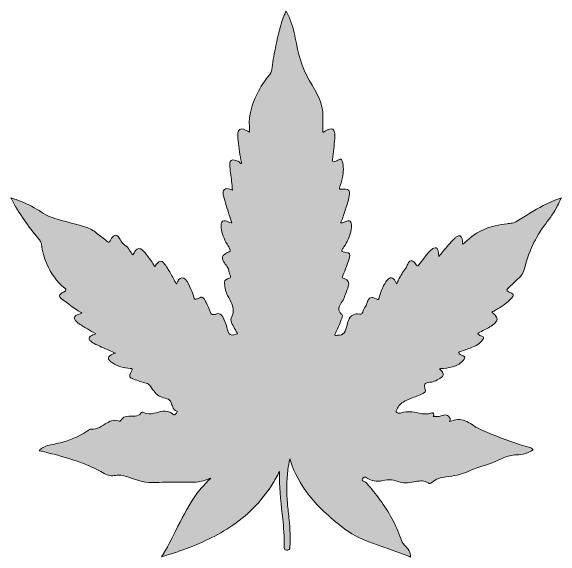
# Model space of a CAD drawing. Extents: x 464 to 1536, y -1291 to -709.
# Drawn here: x 640.7 to 767.8, y -1290.7 to -1164.4 of the extents above; entities that cross this region are included whole.
import ezdxf

# ---------------------------------------------------------------- set-up
doc = ezdxf.new("R2010")
doc.units = 0
doc.header["$MEASUREMENT"] = 0
doc.layers.add('katman 1', color=7, linetype='Continuous')

# ---------------------------------------------------------------- blocks, each defined once
blk = doc.blocks.new('block 10')
at = {"layer": 'katman 1', "true_color": 0x5c0081}
h = blk.add_hatch(color=206, dxfattribs=at)
h.dxf.hatch_style = 2
edge = h.paths.add_edge_path()
edge.add_spline(control_points=[(702.77, -1270.94), (702.22, -1271.96), (701.67, -1272.96), (701.07, -1273.93), (698.55, -1277.96), (695.25, -1281.22), (691.28, -1283.82), (687.69, -1286.17), (683.79, -1287.88), (679.75, -1289.3), (678.43, -1289.76), (677.09, -1290.19), (675.75, -1290.6), (675.7, -1290.61), (675.65, -1290.62), (675.54, -1290.64), (675.64, -1290.47), (675.73, -1290.34), (675.81, -1290.2), (677.29, -1287.76), (678.5, -1285.18), (679.78, -1282.64), (681.11, -1280.02), (682.52, -1277.45), (684.37, -1275.16), (685.13, -1274.22), (685.97, -1273.34), (686.93, -1272.45), (686.49, -1272.61), (686.15, -1272.75), (685.8, -1272.87), (684.28, -1273.38), (682.7, -1273.47), (681.12, -1273.41), (679.06, -1273.33), (677.01, -1273.34), (674.95, -1273.46), (672.81, -1273.59), (670.73, -1273.35), (668.73, -1272.52), (667.89, -1272.17), (667.02, -1271.9), (666.11, -1271.8), (665.72, -1271.76), (665.33, -1271.72), (664.95, -1271.81), (664, -1272.02), (663.11, -1271.84), (662.29, -1271.36), (658.13, -1268.97), (653.56, -1267.67), (648.95, -1266.5), (648.39, -1266.36), (647.84, -1266.25), (647.25, -1266.11), (647.89, -1265.4), (648.65, -1265.01), (649.53, -1264.82), (650.66, -1264.57), (651.8, -1264.41), (652.91, -1264.07), (655.04, -1263.42), (657.01, -1262.45), (658.86, -1261.24), (658.99, -1261.15), (659.11, -1261.08), (659.28, -1261.11), (659.97, -1261.24), (660.61, -1261.04), (661.21, -1260.71), (661.79, -1260.38), (662.35, -1260.01), (662.92, -1259.67), (663.85, -1259.11), (664.81, -1258.86), (665.85, -1259.31), (665.97, -1259.36), (666.01, -1259.32), (666.05, -1259.23), (666.4, -1258.39), (667.11, -1258.16), (667.94, -1258.15), (668.43, -1258.14), (668.92, -1258.18), (669.4, -1258.13), (669.96, -1258.08), (670.42, -1257.88), (670.76, -1257.41), (670.91, -1257.2), (671.12, -1257.12), (671.35, -1257.25), (672.15, -1257.71), (672.99, -1257.65), (673.84, -1257.44), (674.49, -1257.28), (675.13, -1257.08), (675.8, -1256.98), (676.64, -1256.87), (677.41, -1257.03), (678.07, -1257.6), (678.23, -1257.74), (678.42, -1257.89), (678.65, -1257.76), (678.92, -1257.6), (679.03, -1257.32), (679.13, -1257.05), (679.17, -1256.95), (679.07, -1256.96), (679.01, -1256.94), (678.51, -1256.79), (678.25, -1256.4), (678.09, -1255.93), (677.98, -1255.62), (677.88, -1255.32), (677.76, -1255.01), (677.58, -1254.54), (677.24, -1254.23), (676.75, -1254.09), (676.23, -1253.95), (675.71, -1253.78), (675.22, -1253.56), (674.74, -1253.36), (674.33, -1253.07), (674.01, -1252.66), (673.64, -1252.18), (673.27, -1251.69), (672.93, -1251.19), (672.69, -1250.84), (672.39, -1250.6), (671.99, -1250.5), (671, -1250.27), (670.06, -1249.87), (669.09, -1249.6), (668.13, -1249.33), (667.94, -1248.86), (668.44, -1247.99), (668.49, -1247.89), (668.55, -1247.8), (668.6, -1247.71), (668.87, -1247.27), (668.77, -1247.06), (668.25, -1247.06), (666.75, -1247.06), (665.41, -1246.57), (664.16, -1245.78), (663.92, -1245.62), (663.68, -1245.44), (663.48, -1245.23), (663.13, -1244.83), (663.16, -1244.47), (663.58, -1244.14), (663.94, -1243.85), (664.4, -1243.71), (664.88, -1243.52), (664.38, -1243.31), (663.92, -1243.11), (663.46, -1242.91), (662.26, -1242.4), (661.07, -1241.9), (659.93, -1241.28), (659.57, -1241.09), (659.23, -1240.89), (658.97, -1240.58), (658.65, -1240.21), (658.7, -1239.87), (659.1, -1239.59), (659.45, -1239.35), (659.85, -1239.25), (660.3, -1239.1), (659.63, -1238.7), (659, -1238.33), (658.37, -1237.95), (657.63, -1237.51), (656.89, -1237.06), (656.2, -1236.53), (655.95, -1236.34), (655.71, -1236.14), (655.53, -1235.88), (655.25, -1235.48), (655.31, -1235.15), (655.7, -1234.87), (656.11, -1234.58), (656.61, -1234.47), (657.09, -1234.33), (657.03, -1234.19), (656.9, -1234.14), (656.8, -1234.08), (655.27, -1233.14), (653.88, -1232.02), (652.43, -1230.99), (652.32, -1230.91), (652.21, -1230.81), (652.12, -1230.7), (651.88, -1230.42), (651.9, -1230.14), (652.17, -1229.87), (652.41, -1229.63), (652.71, -1229.47), (653.02, -1229.33), (653.52, -1229.1), (653.56, -1228.89), (653.14, -1228.54), (651.3, -1227), (649.96, -1225.1), (649.01, -1222.92), (648.37, -1221.48), (647.97, -1219.96), (647.76, -1218.4), (647.69, -1217.87), (647.43, -1217.46), (647.1, -1217.07), (644.73, -1214.24), (642.57, -1211.27), (640.88, -1207.99), (640.83, -1207.89), (640.79, -1207.79), (640.72, -1207.65), (641.54, -1207.86), (642.3, -1208.14), (643.05, -1208.44), (644.7, -1209.12), (646.27, -1209.97), (647.77, -1210.94), (649.06, -1211.77), (650.44, -1212.32), (651.92, -1212.71), (653.94, -1213.24), (655.96, -1213.82), (657.98, -1214.38), (658.93, -1214.65), (659.74, -1215.19), (660.51, -1215.8), (661.31, -1216.44), (662.19, -1216.97), (662.94, -1217.69), (663.25, -1217.99), (663.38, -1217.94), (663.61, -1217.55), (663.83, -1217.16), (664.06, -1216.76), (664.42, -1216.47), (664.8, -1216.15), (665.13, -1216.18), (665.47, -1216.54), (665.75, -1216.83), (665.93, -1217.19), (666.13, -1217.54), (666.36, -1217.95), (666.63, -1218.31), (667.06, -1218.55), (667.51, -1218.8), (667.78, -1219.25), (668.07, -1219.67), (668.33, -1220.05), (668.59, -1220.43), (668.87, -1220.84), (669.09, -1220.47), (669.27, -1220.12), (669.51, -1219.82), (669.98, -1219.26), (670.46, -1219.2), (671.03, -1219.66), (671.49, -1220.03), (671.87, -1220.5), (672.23, -1220.98), (672.83, -1221.78), (673.39, -1222.62), (673.97, -1223.49), (674.15, -1223.25), (674.31, -1223.01), (674.49, -1222.79), (675.07, -1222.08), (675.46, -1222.06), (676.07, -1222.75), (676.68, -1223.44), (677.12, -1224.26), (677.57, -1225.05), (678.04, -1225.88), (678.49, -1226.72), (678.96, -1227.57), (679.13, -1227.24), (679.26, -1226.91), (679.47, -1226.62), (679.95, -1225.96), (680.51, -1225.93), (681.06, -1226.53), (681.6, -1227.13), (681.91, -1227.88), (682.24, -1228.61), (682.52, -1229.25), (682.82, -1229.88), (682.94, -1230.58), (683.03, -1231.04), (683.26, -1231.16), (683.7, -1231.01), (683.92, -1230.94), (684.13, -1230.82), (684.34, -1230.72), (684.7, -1230.54), (684.95, -1230.58), (685.22, -1230.87), (685.49, -1231.15), (685.66, -1231.49), (685.8, -1231.84), (686.11, -1232.61), (686.61, -1233.29), (686.79, -1234.12), (686.86, -1234.45), (687.13, -1234.6), (687.47, -1234.6), (687.75, -1234.61), (688.01, -1234.55), (688.27, -1234.46), (688.66, -1234.32), (688.99, -1234.42), (689.27, -1234.71), (689.85, -1235.29), (690.13, -1236.03), (690.37, -1236.78), (690.54, -1237.3), (690.66, -1237.84), (690.82, -1238.37), (691.18, -1239.55), (691.93, -1239.52), (692.96, -1239.1), (693.11, -1239.04), (693.03, -1238.95), (692.98, -1238.87), (692.73, -1238.4), (692.48, -1237.94), (692.22, -1237.47), (691.98, -1237.03), (691.72, -1236.59), (691.59, -1236.09), (691.51, -1235.81), (691.52, -1235.55), (691.66, -1235.28), (692.21, -1234.26), (692.21, -1233.21), (691.77, -1232.15), (691.49, -1231.48), (691.13, -1230.85), (690.79, -1230.22), (690.33, -1229.36), (690.23, -1228.41), (690.05, -1227.48), (689.95, -1226.91), (690.18, -1226.59), (690.72, -1226.36), (690.86, -1226.3), (691.02, -1226.26), (691.18, -1226.2), (691.46, -1226.1), (691.55, -1225.93), (691.42, -1225.65), (691.23, -1225.24), (691.1, -1224.84), (691.05, -1224.39), (691, -1223.95), (690.68, -1223.59), (690.43, -1223.22), (690.17, -1222.84), (689.88, -1222.48), (689.7, -1222.04), (689.47, -1221.44), (689.59, -1221.01), (690.11, -1220.63), (690.43, -1220.39), (690.79, -1220.23), (691.16, -1220.13), (691.46, -1220.05), (691.45, -1219.94), (691.37, -1219.69), (691.2, -1219.19), (690.92, -1218.75), (690.66, -1218.31), (689.96, -1217.14), (689.47, -1215.89), (689.3, -1214.52), (689.25, -1214.19), (689.23, -1213.86), (689.32, -1213.52), (689.44, -1213.04), (689.74, -1212.85), (690.23, -1212.92), (690.72, -1212.99), (691.12, -1213.31), (691.61, -1213.38), (691.65, -1213.39), (691.69, -1213.4), (691.77, -1213.42), (691.57, -1212.79), (691.37, -1212.2), (691.18, -1211.6), (690.71, -1210.12), (690.18, -1208.65), (689.82, -1207.14), (689.75, -1206.83), (689.73, -1206.52), (689.78, -1206.2), (689.84, -1205.72), (690.12, -1205.48), (690.61, -1205.48), (690.84, -1205.48), (691.06, -1205.53), (691.28, -1205.6), (691.48, -1205.67), (691.68, -1205.74), (691.93, -1205.82), (691.85, -1205.13), (691.77, -1204.46), (691.71, -1203.79), (691.59, -1202.5), (691.34, -1201.22), (691.28, -1199.92), (691.28, -1199.82), (691.28, -1199.72), (691.29, -1199.63), (691.39, -1198.99), (691.73, -1198.75), (692.37, -1198.88), (692.75, -1198.96), (693.1, -1199.13), (693.46, -1199.29), (693.6, -1199.35), (693.61, -1199.48), (693.67, -1199.59), (693.73, -1199.69), (693.8, -1199.73), (693.91, -1199.69), (694.01, -1199.65), (694.02, -1199.57), (694, -1199.47), (693.64, -1197.79), (693.41, -1196.09), (693.2, -1194.38), (693.12, -1193.78), (693.06, -1193.18), (693.16, -1192.57), (693.28, -1191.82), (693.72, -1191.52), (694.45, -1191.73), (694.93, -1191.87), (695.35, -1192.13), (695.83, -1192.39), (695.83, -1191.95), (695.85, -1191.55), (695.83, -1191.16), (695.63, -1188.44), (696.43, -1185.96), (697.6, -1183.58), (698.4, -1181.96), (699.35, -1180.44), (700.53, -1179.07), (700.92, -1178.62), (701.01, -1178.06), (701.06, -1177.5), (701.24, -1175.77), (701.61, -1174.07), (701.94, -1172.36), (702.4, -1169.98), (703.01, -1167.64), (703.88, -1165.38), (704, -1165.07), (704.13, -1164.76), (704.28, -1164.4), (704.77, -1165.24), (705.13, -1166.08), (705.43, -1166.93), (706.01, -1168.56), (706.35, -1170.25), (706.68, -1171.93), (707.35, -1175.34), (708.43, -1178.59), (710.29, -1181.55), (711.16, -1182.95), (711.95, -1184.39), (712.42, -1185.98), (712.66, -1186.78), (712.81, -1187.6), (712.8, -1188.44), (712.79, -1189.77), (712.8, -1191.1), (712.8, -1192.44), (712.95, -1192.46), (713.04, -1192.34), (713.14, -1192.27), (713.52, -1192.04), (713.9, -1191.82), (714.34, -1191.7), (714.99, -1191.54), (715.38, -1191.79), (715.52, -1192.44), (715.62, -1192.92), (715.61, -1193.39), (715.57, -1193.87), (715.4, -1195.49), (715.21, -1197.11), (715.02, -1198.74), (714.96, -1199.25), (715.1, -1199.38), (715.6, -1199.23), (715.91, -1199.14), (716.16, -1198.95), (716.44, -1198.8), (716.89, -1198.56), (717.07, -1198.63), (717.24, -1199.12), (717.67, -1200.38), (717.58, -1201.65), (717.3, -1202.92), (717.13, -1203.75), (716.88, -1204.56), (716.65, -1205.37), (716.59, -1205.57), (716.63, -1205.63), (716.85, -1205.62), (717.24, -1205.6), (717.63, -1205.59), (718.01, -1205.62), (718.72, -1205.67), (719.01, -1206.04), (718.93, -1206.75), (718.81, -1207.86), (718.48, -1208.92), (718.14, -1209.98), (717.84, -1210.93), (717.52, -1211.87), (717.19, -1212.81), (717.12, -1213.02), (717, -1213.21), (716.9, -1213.43), (717.2, -1213.43), (717.47, -1213.39), (717.72, -1213.25), (717.99, -1213.1), (718.27, -1212.98), (718.57, -1212.94), (719.01, -1212.89), (719.26, -1213.05), (719.35, -1213.48), (719.5, -1214.15), (719.39, -1214.82), (719.25, -1215.47), (718.98, -1216.75), (718.38, -1217.88), (717.65, -1218.96), (717.52, -1219.15), (717.38, -1219.35), (717.27, -1219.56), (717.12, -1219.84), (717.2, -1220), (717.5, -1220.11), (717.71, -1220.19), (717.94, -1220.21), (718.17, -1220.23), (718.92, -1220.29), (719.18, -1220.65), (718.95, -1221.39), (718.52, -1222.82), (718.02, -1224.22), (717.43, -1225.59), (717.21, -1226.11), (717.22, -1226.11), (717.74, -1226.29), (718.67, -1226.61), (718.97, -1227.2), (718.65, -1228.14), (718.34, -1229.07), (718, -1229.99), (717.65, -1230.91), (717.46, -1231.4), (717.11, -1231.79), (716.84, -1232.23), (716.48, -1232.81), (716.29, -1233.41), (716.69, -1234.06), (716.81, -1234.25), (716.96, -1234.43), (717.13, -1234.57), (717.35, -1234.74), (717.37, -1234.93), (717.29, -1235.17), (716.97, -1236.1), (716.57, -1237), (716.18, -1237.9), (715.99, -1238.35), (715.79, -1238.79), (715.59, -1239.23), (715.52, -1239.37), (715.51, -1239.45), (715.71, -1239.44), (716.05, -1239.42), (716.38, -1239.43), (716.71, -1239.39), (717.28, -1239.32), (717.68, -1239), (717.93, -1238.48), (718.22, -1237.87), (718.31, -1237.2), (718.51, -1236.56), (718.57, -1236.37), (718.63, -1236.17), (718.7, -1235.98), (719.17, -1234.8), (720.03, -1234.31), (721.29, -1234.49), (721.78, -1234.56), (721.88, -1234.52), (722.02, -1234.04), (722.16, -1233.59), (722.32, -1233.15), (722.64, -1232.78), (722.88, -1232.51), (722.94, -1232.13), (723.05, -1231.8), (723.46, -1230.61), (723.99, -1230.39), (725.12, -1230.97), (725.6, -1231.22), (725.64, -1231.17), (725.8, -1230.63), (726.15, -1229.38), (726.61, -1228.17), (727.34, -1227.08), (727.54, -1226.77), (727.77, -1226.48), (728.08, -1226.28), (728.46, -1226.03), (728.82, -1226.07), (729.14, -1226.38), (729.45, -1226.67), (729.61, -1227.07), (729.83, -1227.49), (730, -1227.18), (730.15, -1226.9), (730.29, -1226.62), (730.76, -1225.69), (731.21, -1224.76), (731.91, -1223.97), (732.11, -1223.74), (732.19, -1223.43), (732.31, -1223.16), (732.43, -1222.89), (732.54, -1222.62), (732.73, -1222.4), (732.98, -1222.11), (733.28, -1222.07), (733.6, -1222.28), (733.92, -1222.49), (734.15, -1222.8), (734.37, -1223.1), (734.62, -1223.44), (734.75, -1223.46), (735.01, -1223.12), (735.39, -1222.64), (735.74, -1222.13), (736.11, -1221.63), (736.61, -1220.97), (737.13, -1220.32), (737.74, -1219.75), (737.95, -1219.56), (738.17, -1219.38), (738.43, -1219.26), (738.87, -1219.05), (739.18, -1219.17), (739.36, -1219.62), (739.53, -1220.05), (739.55, -1220.51), (739.56, -1220.97), (739.56, -1221.02), (739.56, -1221.06), (739.56, -1221.2), (739.95, -1220.75), (740.28, -1220.36), (740.61, -1219.97), (741.44, -1219), (742.23, -1218), (743.14, -1217.09), (743.31, -1216.92), (743.5, -1216.75), (743.71, -1216.62), (744.35, -1216.2), (744.76, -1216.36), (744.96, -1217.09), (745.08, -1217.5), (745.08, -1217.92), (745.1, -1218.37), (745.33, -1218.26), (745.48, -1218.09), (745.63, -1217.94), (748.32, -1215.25), (751.64, -1213.99), (755.35, -1213.6), (755.73, -1213.56), (756.12, -1213.52), (756.51, -1213.48), (756.94, -1213.44), (757.3, -1213.21), (757.66, -1212.99), (759.64, -1211.73), (761.64, -1210.5), (763.72, -1209.42), (765.03, -1208.73), (766.38, -1208.14), (767.83, -1207.64), (767.6, -1208.33), (767.3, -1208.94), (766.98, -1209.55), (766.23, -1210.99), (765.28, -1212.31), (764.3, -1213.6), (761.87, -1216.78), (760.27, -1220.34), (759.33, -1224.21), (759.14, -1224.99), (758.71, -1225.62), (758.13, -1226.13), (757.27, -1226.9), (756.5, -1227.78), (755.59, -1228.49), (755.18, -1228.8), (755.23, -1229.08), (755.67, -1229.34), (755.9, -1229.48), (756.16, -1229.56), (756.41, -1229.66), (756.81, -1229.82), (756.9, -1230.05), (756.68, -1230.42), (756.4, -1230.87), (756, -1231.21), (755.62, -1231.56), (754.62, -1232.48), (753.47, -1233.19), (752.27, -1233.81), (752.12, -1233.89), (751.99, -1233.96), (751.83, -1234.04), (752.09, -1234.29), (752.35, -1234.5), (752.58, -1234.74), (753.21, -1235.39), (753.2, -1235.98), (752.55, -1236.6), (751.84, -1237.28), (750.96, -1237.71), (750.1, -1238.17), (749.66, -1238.4), (749.22, -1238.62), (748.76, -1238.82), (748.5, -1238.94), (748.56, -1239.04), (748.71, -1239.19), (748.94, -1239.4), (749.24, -1239.49), (749.51, -1239.6), (750.03, -1239.82), (750.07, -1239.96), (749.75, -1240.41), (749.08, -1241.32), (748.16, -1241.86), (747.13, -1242.26), (746.28, -1242.59), (745.41, -1242.88), (744.55, -1243.2), (744.43, -1243.24), (744.25, -1243.24), (744.24, -1243.43), (744.22, -1243.64), (744.34, -1243.77), (744.5, -1243.85), (744.73, -1243.96), (744.98, -1244.05), (745.21, -1244.15), (745.64, -1244.36), (745.7, -1244.58), (745.42, -1244.97), (744.92, -1245.68), (744.24, -1246.17), (743.44, -1246.49), (742.56, -1246.85), (741.63, -1246.98), (740.69, -1247.07), (740.39, -1247.1), (740.1, -1247.12), (739.76, -1247.15), (740, -1247.43), (740.25, -1247.65), (740.42, -1247.94), (740.72, -1248.48), (740.67, -1248.88), (740.16, -1249.2), (739.34, -1249.72), (738.53, -1250.22), (737.49, -1250.28), (736.35, -1250.33), (736.03, -1250.9), (736.46, -1251.96), (736.59, -1252.29), (736.5, -1252.44), (736.26, -1252.63), (735.41, -1253.25), (734.43, -1253.55), (733.46, -1253.89), (732.72, -1254.15), (731.98, -1254.42), (731.32, -1254.87), (730.58, -1255.37), (730.08, -1256.06), (729.75, -1256.88), (729.66, -1257.1), (729.73, -1257.2), (729.91, -1257.29), (730.25, -1257.45), (730.63, -1257.51), (730.95, -1257.38), (732.29, -1256.86), (733.62, -1257.12), (734.94, -1257.41), (735.97, -1257.63), (736.99, -1257.76), (738, -1257.33), (738.09, -1257.3), (738.13, -1257.31), (738.2, -1257.38), (738.51, -1257.69), (738.54, -1257.89), (738.29, -1258.17), (738.93, -1258.22), (739.56, -1258.27), (740.17, -1258.04), (740.36, -1257.97), (740.56, -1257.91), (740.76, -1257.88), (741.15, -1257.81), (741.52, -1257.83), (741.83, -1258.12), (742.25, -1258.52), (742.32, -1258.82), (742.07, -1259.34), (742.29, -1259.32), (742.51, -1259.31), (742.7, -1259.23), (743.86, -1258.71), (744.98, -1258.85), (746.08, -1259.39), (746.63, -1259.65), (747.14, -1259.97), (747.64, -1260.31), (748.97, -1261.21), (750.48, -1261.73), (751.94, -1262.34), (754.8, -1263.52), (757.71, -1264.55), (760.68, -1265.4), (760.96, -1265.48), (761.03, -1265.54), (761.43, -1265.89), (760.87, -1266.29), (760.25, -1266.56), (759.6, -1266.74), (758.92, -1266.94), (758.23, -1267.06), (757.52, -1267.08), (756.5, -1267.12), (755.5, -1267.33), (754.57, -1267.76), (752.73, -1268.62), (750.87, -1269.41), (748.89, -1269.93), (747.96, -1270.17), (747.09, -1270.61), (746.21, -1270.98), (744.64, -1271.65), (743, -1271.98), (741.31, -1272.16), (740.08, -1272.28), (738.92, -1272.63), (737.97, -1273.49), (737.71, -1273.73), (737.45, -1273.78), (737.1, -1273.55), (736.26, -1272.98), (735.3, -1273.05), (734.34, -1273.22), (733.68, -1273.33), (733.03, -1273.49), (732.36, -1273.55), (731.77, -1273.6), (731.2, -1273.53), (730.64, -1273.35), (729.32, -1272.92), (727.97, -1272.63), (726.62, -1273.01), (725.23, -1273.41), (724.05, -1273.11), (722.9, -1272.37), (722.65, -1272.21), (722.4, -1272.11), (722.14, -1272.37), (721.75, -1272.78), (721.8, -1273.06), (722.33, -1273.26), (722.53, -1273.33), (722.73, -1273.4), (722.88, -1273.58), (725.09, -1276.12), (727.12, -1278.8), (728.73, -1281.77), (729.55, -1283.28), (730.25, -1284.83), (730.79, -1286.45), (730.98, -1287.02), (731.27, -1287.51), (731.66, -1287.95), (732.03, -1288.38), (732.42, -1288.78), (732.71, -1289.27), (732.96, -1289.7), (733.09, -1290.16), (733.06, -1290.7), (732.49, -1290.47), (731.94, -1290.24), (731.38, -1290.03), (729.11, -1289.16), (726.79, -1288.46), (724.51, -1287.61), (722.2, -1286.76), (719.95, -1285.78), (717.97, -1284.3), (714.89, -1282), (712.01, -1279.48), (709.62, -1276.45), (707.68, -1273.98), (706.17, -1271.27), (705.24, -1268.26), (705.22, -1268.19), (705.19, -1268.12), (705.14, -1268), (704.95, -1268.88), (704.83, -1269.72), (704.73, -1270.56), (704.43, -1273.15), (704.39, -1275.74), (704.61, -1278.33), (704.72, -1279.58), (704.89, -1280.83), (705.02, -1282.07), (705.23, -1284.18), (705.26, -1286.29), (705.18, -1288.4), (705.17, -1288.94), (704.91, -1289.16), (704.4, -1289.11), (704.09, -1289.08), (703.9, -1288.92), (703.87, -1288.6), (703.86, -1288.43), (703.85, -1288.26), (703.86, -1288.09), (703.89, -1286.02), (703.74, -1283.96), (703.53, -1281.9), (703.19, -1278.69), (702.74, -1275.5), (702.77, -1272.26), (702.77, -1271.82), (702.77, -1271.38), (702.77, -1270.94)], knot_values=[0, 0, 0, 0, 1, 1, 1, 2, 2, 2, 3, 3, 3, 4, 4, 4, 5, 5, 5, 6, 6, 6, 7, 7, 7, 8, 8, 8, 9, 9, 9, 10, 10, 10, 11, 11, 11, 12, 12, 12, 13, 13, 13, 14, 14, 14, 15, 15, 15, 16, 16, 16, 17, 17, 17, 18, 18, 18, 19, 19, 19, 20, 20, 20, 21, 21, 21, 22, 22, 22, 23, 23, 23, 24, 24, 24, 25, 25, 25, 26, 26, 26, 27, 27, 27, 28, 28, 28, 29, 29, 29, 30, 30, 30, 31, 31, 31, 32, 32, 32, 33, 33, 33, 34, 34, 34, 35, 35, 35, 36, 36, 36, 37, 37, 37, 38, 38, 38, 39, 39, 39, 40, 40, 40, 41, 41, 41, 42, 42, 42, 43, 43, 43, 44, 44, 44, 45, 45, 45, 46, 46, 46, 47, 47, 47, 48, 48, 48, 49, 49, 49, 50, 50, 50, 51, 51, 51, 52, 52, 52, 53, 53, 53, 54, 54, 54, 55, 55, 55, 56, 56, 56, 57, 57, 57, 58, 58, 58, 59, 59, 59, 60, 60, 60, 61, 61, 61, 62, 62, 62, 63, 63, 63, 64, 64, 64, 65, 65, 65, 66, 66, 66, 67, 67, 67, 68, 68, 68, 69, 69, 69, 70, 70, 70, 71, 71, 71, 72, 72, 72, 73, 73, 73, 74, 74, 74, 75, 75, 75, 76, 76, 76, 77, 77, 77, 78, 78, 78, 79, 79, 79, 80, 80, 80, 81, 81, 81, 82, 82, 82, 83, 83, 83, 84, 84, 84, 85, 85, 85, 86, 86, 86, 87, 87, 87, 88, 88, 88, 89, 89, 89, 90, 90, 90, 91, 91, 91, 92, 92, 92, 93, 93, 93, 94, 94, 94, 95, 95, 95, 96, 96, 96, 97, 97, 97, 98, 98, 98, 99, 99, 99, 100, 100, 100, 101, 101, 101, 102, 102, 102, 103, 103, 103, 104, 104, 104, 105, 105, 105, 106, 106, 106, 107, 107, 107, 108, 108, 108, 109, 109, 109, 110, 110, 110, 111, 111, 111, 112, 112, 112, 113, 113, 113, 114, 114, 114, 115, 115, 115, 116, 116, 116, 117, 117, 117, 118, 118, 118, 119, 119, 119, 120, 120, 120, 121, 121, 121, 122, 122, 122, 123, 123, 123, 124, 124, 124, 125, 125, 125, 126, 126, 126, 127, 127, 127, 128, 128, 128, 129, 129, 129, 130, 130, 130, 131, 131, 131, 132, 132, 132, 133, 133, 133, 134, 134, 134, 135, 135, 135, 136, 136, 136, 137, 137, 137, 138, 138, 138, 139, 139, 139, 140, 140, 140, 141, 141, 141, 142, 142, 142, 143, 143, 143, 144, 144, 144, 145, 145, 145, 146, 146, 146, 147, 147, 147, 148, 148, 148, 149, 149, 149, 150, 150, 150, 151, 151, 151, 152, 152, 152, 153, 153, 153, 154, 154, 154, 155, 155, 155, 156, 156, 156, 157, 157, 157, 158, 158, 158, 159, 159, 159, 160, 160, 160, 161, 161, 161, 162, 162, 162, 163, 163, 163, 164, 164, 164, 165, 165, 165, 166, 166, 166, 167, 167, 167, 168, 168, 168, 169, 169, 169, 170, 170, 170, 171, 171, 171, 172, 172, 172, 173, 173, 173, 174, 174, 174, 175, 175, 175, 176, 176, 176, 177, 177, 177, 178, 178, 178, 179, 179, 179, 180, 180, 180, 181, 181, 181, 182, 182, 182, 183, 183, 183, 184, 184, 184, 185, 185, 185, 186, 186, 186, 187, 187, 187, 188, 188, 188, 189, 189, 189, 190, 190, 190, 191, 191, 191, 192, 192, 192, 193, 193, 193, 194, 194, 194, 195, 195, 195, 196, 196, 196, 197, 197, 197, 198, 198, 198, 199, 199, 199, 200, 200, 200, 201, 201, 201, 202, 202, 202, 203, 203, 203, 204, 204, 204, 205, 205, 205, 206, 206, 206, 207, 207, 207, 208, 208, 208, 209, 209, 209, 210, 210, 210, 211, 211, 211, 212, 212, 212, 213, 213, 213, 214, 214, 214, 215, 215, 215, 216, 216, 216, 217, 217, 217, 218, 218, 218, 219, 219, 219, 220, 220, 220, 221, 221, 221, 222, 222, 222, 223, 223, 223, 224, 224, 224, 225, 225, 225, 226, 226, 226, 227, 227, 227, 228, 228, 228, 229, 229, 229, 230, 230, 230, 231, 231, 231, 232, 232, 232, 233, 233, 233, 234, 234, 234, 235, 235, 235, 236, 236, 236, 237, 237, 237, 238, 238, 238, 239, 239, 239, 240, 240, 240, 241, 241, 241, 242, 242, 242, 243, 243, 243, 244, 244, 244, 245, 245, 245, 246, 246, 246, 247, 247, 247, 248, 248, 248, 249, 249, 249, 250, 250, 250, 251, 251, 251, 252, 252, 252, 253, 253, 253, 254, 254, 254, 255, 255, 255, 256, 256, 256, 257, 257, 257, 258, 258, 258, 259, 259, 259, 260, 260, 260, 261, 261, 261, 262, 262, 262, 263, 263, 263, 264, 264, 264, 265, 265, 265, 266, 266, 266, 267, 267, 267, 268, 268, 268, 269, 269, 269, 270, 270, 270, 271, 271, 271, 272, 272, 272, 273, 273, 273, 274, 274, 274, 275, 275, 275, 276, 276, 276, 277, 277, 277, 278, 278, 278, 279, 279, 279, 280, 280, 280, 281, 281, 281, 282, 282, 282, 283, 283, 283, 284, 284, 284, 285, 285, 285, 286, 286, 286, 287, 287, 287, 288, 288, 288, 289, 289, 289, 290, 290, 290, 291, 291, 291, 292, 292, 292, 293, 293, 293, 294, 294, 294, 295, 295, 295, 296, 296, 296, 297, 297, 297, 298, 298, 298, 299, 299, 299, 300, 300, 300, 301, 301, 301, 302, 302, 302, 303, 303, 303, 304, 304, 304, 305, 305, 305, 306, 306, 306, 307, 307, 307, 308, 308, 308, 309, 309, 309, 310, 310, 310, 311, 311, 311, 312, 312, 312, 313, 313, 313, 314, 314, 314, 315, 315, 315, 316, 316, 316, 317, 317, 317, 318, 318, 318, 319, 319, 319, 320, 320, 320, 321, 321, 321, 322, 322, 322, 323, 323, 323, 323], degree=3, periodic=1)
at = {"layer": 'katman 1', "lineweight": 0}
blk.add_open_spline([(702.77, -1270.94), (702.22, -1271.96), (701.67, -1272.96), (701.07, -1273.93), (698.55, -1277.96), (695.25, -1281.22), (691.28, -1283.82), (687.69, -1286.17), (683.79, -1287.88), (679.75, -1289.3), (678.43, -1289.76), (677.09, -1290.19), (675.75, -1290.6), (675.7, -1290.61), (675.65, -1290.62), (675.54, -1290.64), (675.64, -1290.47), (675.73, -1290.34), (675.81, -1290.2), (677.29, -1287.76), (678.5, -1285.18), (679.78, -1282.64), (681.11, -1280.02), (682.52, -1277.45), (684.37, -1275.16), (685.13, -1274.22), (685.97, -1273.34), (686.93, -1272.45), (686.49, -1272.61), (686.15, -1272.75), (685.8, -1272.87), (684.28, -1273.38), (682.7, -1273.47), (681.12, -1273.41), (679.06, -1273.33), (677.01, -1273.34), (674.95, -1273.46), (672.81, -1273.59), (670.73, -1273.35), (668.73, -1272.52), (667.89, -1272.17), (667.02, -1271.9), (666.11, -1271.8), (665.72, -1271.76), (665.33, -1271.72), (664.95, -1271.81), (664, -1272.02), (663.11, -1271.84), (662.29, -1271.36), (658.13, -1268.97), (653.56, -1267.67), (648.95, -1266.5), (648.39, -1266.36), (647.84, -1266.25), (647.25, -1266.11), (647.89, -1265.4), (648.65, -1265.01), (649.53, -1264.82), (650.66, -1264.57), (651.8, -1264.41), (652.91, -1264.07), (655.04, -1263.42), (657.01, -1262.45), (658.86, -1261.24), (658.99, -1261.15), (659.11, -1261.08), (659.28, -1261.11), (659.97, -1261.24), (660.61, -1261.04), (661.21, -1260.71), (661.79, -1260.38), (662.35, -1260.01), (662.92, -1259.67), (663.85, -1259.11), (664.81, -1258.86), (665.85, -1259.31), (665.97, -1259.36), (666.01, -1259.32), (666.05, -1259.23), (666.4, -1258.39), (667.11, -1258.16), (667.94, -1258.15), (668.43, -1258.14), (668.92, -1258.18), (669.4, -1258.13), (669.96, -1258.08), (670.42, -1257.88), (670.76, -1257.41), (670.91, -1257.2), (671.12, -1257.12), (671.35, -1257.25), (672.15, -1257.71), (672.99, -1257.65), (673.84, -1257.44), (674.49, -1257.28), (675.13, -1257.08), (675.8, -1256.98), (676.64, -1256.87), (677.41, -1257.03), (678.07, -1257.6), (678.23, -1257.74), (678.42, -1257.89), (678.65, -1257.76), (678.92, -1257.6), (679.03, -1257.32), (679.13, -1257.05), (679.17, -1256.95), (679.07, -1256.96), (679.01, -1256.94), (678.51, -1256.79), (678.25, -1256.4), (678.09, -1255.93), (677.98, -1255.62), (677.88, -1255.32), (677.76, -1255.01), (677.58, -1254.54), (677.24, -1254.23), (676.75, -1254.09), (676.23, -1253.95), (675.71, -1253.78), (675.22, -1253.56), (674.74, -1253.36), (674.33, -1253.07), (674.01, -1252.66), (673.64, -1252.18), (673.27, -1251.69), (672.93, -1251.19), (672.69, -1250.84), (672.39, -1250.6), (671.99, -1250.5), (671, -1250.27), (670.06, -1249.87), (669.09, -1249.6), (668.13, -1249.33), (667.94, -1248.86), (668.44, -1247.99), (668.49, -1247.89), (668.55, -1247.8), (668.6, -1247.71), (668.87, -1247.27), (668.77, -1247.06), (668.25, -1247.06), (666.75, -1247.06), (665.41, -1246.57), (664.16, -1245.78), (663.92, -1245.62), (663.68, -1245.44), (663.48, -1245.23), (663.13, -1244.83), (663.16, -1244.47), (663.58, -1244.14), (663.94, -1243.85), (664.4, -1243.71), (664.88, -1243.52), (664.38, -1243.31), (663.92, -1243.11), (663.46, -1242.91), (662.26, -1242.4), (661.07, -1241.9), (659.93, -1241.28), (659.57, -1241.09), (659.23, -1240.89), (658.97, -1240.58), (658.65, -1240.21), (658.7, -1239.87), (659.1, -1239.59), (659.45, -1239.35), (659.85, -1239.25), (660.3, -1239.1), (659.63, -1238.7), (659, -1238.33), (658.37, -1237.95), (657.63, -1237.51), (656.89, -1237.06), (656.2, -1236.53), (655.95, -1236.34), (655.71, -1236.14), (655.53, -1235.88), (655.25, -1235.48), (655.31, -1235.15), (655.7, -1234.87), (656.11, -1234.58), (656.61, -1234.47), (657.09, -1234.33), (657.03, -1234.19), (656.9, -1234.14), (656.8, -1234.08), (655.27, -1233.14), (653.88, -1232.02), (652.43, -1230.99), (652.32, -1230.91), (652.21, -1230.81), (652.12, -1230.7), (651.88, -1230.42), (651.9, -1230.14), (652.17, -1229.87), (652.41, -1229.63), (652.71, -1229.47), (653.02, -1229.33), (653.52, -1229.1), (653.56, -1228.89), (653.14, -1228.54), (651.3, -1227), (649.96, -1225.1), (649.01, -1222.92), (648.37, -1221.48), (647.97, -1219.96), (647.76, -1218.4), (647.69, -1217.87), (647.43, -1217.46), (647.1, -1217.07), (644.73, -1214.24), (642.57, -1211.27), (640.88, -1207.99), (640.83, -1207.89), (640.79, -1207.79), (640.72, -1207.65), (641.54, -1207.86), (642.3, -1208.14), (643.05, -1208.44), (644.7, -1209.12), (646.27, -1209.97), (647.77, -1210.94), (649.06, -1211.77), (650.44, -1212.32), (651.92, -1212.71), (653.94, -1213.24), (655.96, -1213.82), (657.98, -1214.38), (658.93, -1214.65), (659.74, -1215.19), (660.51, -1215.8), (661.31, -1216.44), (662.19, -1216.97), (662.94, -1217.69), (663.25, -1217.99), (663.38, -1217.94), (663.61, -1217.55), (663.83, -1217.16), (664.06, -1216.76), (664.42, -1216.47), (664.8, -1216.15), (665.13, -1216.18), (665.47, -1216.54), (665.75, -1216.83), (665.93, -1217.19), (666.13, -1217.54), (666.36, -1217.95), (666.63, -1218.31), (667.06, -1218.55), (667.51, -1218.8), (667.78, -1219.25), (668.07, -1219.67), (668.33, -1220.05), (668.59, -1220.43), (668.87, -1220.84), (669.09, -1220.47), (669.27, -1220.12), (669.51, -1219.82), (669.98, -1219.26), (670.46, -1219.2), (671.03, -1219.66), (671.49, -1220.03), (671.87, -1220.5), (672.23, -1220.98), (672.83, -1221.78), (673.39, -1222.62), (673.97, -1223.49), (674.15, -1223.25), (674.31, -1223.01), (674.49, -1222.79), (675.07, -1222.08), (675.46, -1222.06), (676.07, -1222.75), (676.68, -1223.44), (677.12, -1224.26), (677.57, -1225.05), (678.04, -1225.88), (678.49, -1226.72), (678.96, -1227.57), (679.13, -1227.24), (679.26, -1226.91), (679.47, -1226.62), (679.95, -1225.96), (680.51, -1225.93), (681.06, -1226.53), (681.6, -1227.13), (681.91, -1227.88), (682.24, -1228.61), (682.52, -1229.25), (682.82, -1229.88), (682.94, -1230.58), (683.03, -1231.04), (683.26, -1231.16), (683.7, -1231.01), (683.92, -1230.94), (684.13, -1230.82), (684.34, -1230.72), (684.7, -1230.54), (684.95, -1230.58), (685.22, -1230.87), (685.49, -1231.15), (685.66, -1231.49), (685.8, -1231.84), (686.11, -1232.61), (686.61, -1233.29), (686.79, -1234.12), (686.86, -1234.45), (687.13, -1234.6), (687.47, -1234.6), (687.75, -1234.61), (688.01, -1234.55), (688.27, -1234.46), (688.66, -1234.32), (688.99, -1234.42), (689.27, -1234.71), (689.85, -1235.29), (690.13, -1236.03), (690.37, -1236.78), (690.54, -1237.3), (690.66, -1237.84), (690.82, -1238.37), (691.18, -1239.55), (691.93, -1239.52), (692.96, -1239.1), (693.11, -1239.04), (693.03, -1238.95), (692.98, -1238.87), (692.73, -1238.4), (692.48, -1237.94), (692.22, -1237.47), (691.98, -1237.03), (691.72, -1236.59), (691.59, -1236.09), (691.51, -1235.81), (691.52, -1235.55), (691.66, -1235.28), (692.21, -1234.26), (692.21, -1233.21), (691.77, -1232.15), (691.49, -1231.48), (691.13, -1230.85), (690.79, -1230.22), (690.33, -1229.36), (690.23, -1228.41), (690.05, -1227.48), (689.95, -1226.91), (690.18, -1226.59), (690.72, -1226.36), (690.86, -1226.3), (691.02, -1226.26), (691.18, -1226.2), (691.46, -1226.1), (691.55, -1225.93), (691.42, -1225.65), (691.23, -1225.24), (691.1, -1224.84), (691.05, -1224.39), (691, -1223.95), (690.68, -1223.59), (690.43, -1223.22), (690.17, -1222.84), (689.88, -1222.48), (689.7, -1222.04), (689.47, -1221.44), (689.59, -1221.01), (690.11, -1220.63), (690.43, -1220.39), (690.79, -1220.23), (691.16, -1220.13), (691.46, -1220.05), (691.45, -1219.94), (691.37, -1219.69), (691.2, -1219.19), (690.92, -1218.75), (690.66, -1218.31), (689.96, -1217.14), (689.47, -1215.89), (689.3, -1214.52), (689.25, -1214.19), (689.23, -1213.86), (689.32, -1213.52), (689.44, -1213.04), (689.74, -1212.85), (690.23, -1212.92), (690.72, -1212.99), (691.12, -1213.31), (691.61, -1213.38), (691.65, -1213.39), (691.69, -1213.4), (691.77, -1213.42), (691.57, -1212.79), (691.37, -1212.2), (691.18, -1211.6), (690.71, -1210.12), (690.18, -1208.65), (689.82, -1207.14), (689.75, -1206.83), (689.73, -1206.52), (689.78, -1206.2), (689.84, -1205.72), (690.12, -1205.48), (690.61, -1205.48), (690.84, -1205.48), (691.06, -1205.53), (691.28, -1205.6), (691.48, -1205.67), (691.68, -1205.74), (691.93, -1205.82), (691.85, -1205.13), (691.77, -1204.46), (691.71, -1203.79), (691.59, -1202.5), (691.34, -1201.22), (691.28, -1199.92), (691.28, -1199.82), (691.28, -1199.72), (691.29, -1199.63), (691.39, -1198.99), (691.73, -1198.75), (692.37, -1198.88), (692.75, -1198.96), (693.1, -1199.13), (693.46, -1199.29), (693.6, -1199.35), (693.61, -1199.48), (693.67, -1199.59), (693.73, -1199.69), (693.8, -1199.73), (693.91, -1199.69), (694.01, -1199.65), (694.02, -1199.57), (694, -1199.47), (693.64, -1197.79), (693.41, -1196.09), (693.2, -1194.38), (693.12, -1193.78), (693.06, -1193.18), (693.16, -1192.57), (693.28, -1191.82), (693.72, -1191.52), (694.45, -1191.73), (694.93, -1191.87), (695.35, -1192.13), (695.83, -1192.39), (695.83, -1191.95), (695.85, -1191.55), (695.83, -1191.16), (695.63, -1188.44), (696.43, -1185.96), (697.6, -1183.58), (698.4, -1181.96), (699.35, -1180.44), (700.53, -1179.07), (700.92, -1178.62), (701.01, -1178.06), (701.06, -1177.5), (701.24, -1175.77), (701.61, -1174.07), (701.94, -1172.36), (702.4, -1169.98), (703.01, -1167.64), (703.88, -1165.38), (704, -1165.07), (704.13, -1164.76), (704.28, -1164.4), (704.77, -1165.24), (705.13, -1166.08), (705.43, -1166.93), (706.01, -1168.56), (706.35, -1170.25), (706.68, -1171.93), (707.35, -1175.34), (708.43, -1178.59), (710.29, -1181.55), (711.16, -1182.95), (711.95, -1184.39), (712.42, -1185.98), (712.66, -1186.78), (712.81, -1187.6), (712.8, -1188.44), (712.79, -1189.77), (712.8, -1191.1), (712.8, -1192.44), (712.95, -1192.46), (713.04, -1192.34), (713.14, -1192.27), (713.52, -1192.04), (713.9, -1191.82), (714.34, -1191.7), (714.99, -1191.54), (715.38, -1191.79), (715.52, -1192.44), (715.62, -1192.92), (715.61, -1193.39), (715.57, -1193.87), (715.4, -1195.49), (715.21, -1197.11), (715.02, -1198.74), (714.96, -1199.25), (715.1, -1199.38), (715.6, -1199.23), (715.91, -1199.14), (716.16, -1198.95), (716.44, -1198.8), (716.89, -1198.56), (717.07, -1198.63), (717.24, -1199.12), (717.67, -1200.38), (717.58, -1201.65), (717.3, -1202.92), (717.13, -1203.75), (716.88, -1204.56), (716.65, -1205.37), (716.59, -1205.57), (716.63, -1205.63), (716.85, -1205.62), (717.24, -1205.6), (717.63, -1205.59), (718.01, -1205.62), (718.72, -1205.67), (719.01, -1206.04), (718.93, -1206.75), (718.81, -1207.86), (718.48, -1208.92), (718.14, -1209.98), (717.84, -1210.93), (717.52, -1211.87), (717.19, -1212.81), (717.12, -1213.02), (717, -1213.21), (716.9, -1213.43), (717.2, -1213.43), (717.47, -1213.39), (717.72, -1213.25), (717.99, -1213.1), (718.27, -1212.98), (718.57, -1212.94), (719.01, -1212.89), (719.26, -1213.05), (719.35, -1213.48), (719.5, -1214.15), (719.39, -1214.82), (719.25, -1215.47), (718.98, -1216.75), (718.38, -1217.88), (717.65, -1218.96), (717.52, -1219.15), (717.38, -1219.35), (717.27, -1219.56), (717.12, -1219.84), (717.2, -1220), (717.5, -1220.11), (717.71, -1220.19), (717.94, -1220.21), (718.17, -1220.23), (718.92, -1220.29), (719.18, -1220.65), (718.95, -1221.39), (718.52, -1222.82), (718.02, -1224.22), (717.43, -1225.59), (717.21, -1226.11), (717.22, -1226.11), (717.74, -1226.29), (718.67, -1226.61), (718.97, -1227.2), (718.65, -1228.14), (718.34, -1229.07), (718, -1229.99), (717.65, -1230.91), (717.46, -1231.4), (717.11, -1231.79), (716.84, -1232.23), (716.48, -1232.81), (716.29, -1233.41), (716.69, -1234.06), (716.81, -1234.25), (716.96, -1234.43), (717.13, -1234.57), (717.35, -1234.74), (717.37, -1234.93), (717.29, -1235.17), (716.97, -1236.1), (716.57, -1237), (716.18, -1237.9), (715.99, -1238.35), (715.79, -1238.79), (715.59, -1239.23), (715.52, -1239.37), (715.51, -1239.45), (715.71, -1239.44), (716.05, -1239.42), (716.38, -1239.43), (716.71, -1239.39), (717.28, -1239.32), (717.68, -1239), (717.93, -1238.48), (718.22, -1237.87), (718.31, -1237.2), (718.51, -1236.56), (718.57, -1236.37), (718.63, -1236.17), (718.7, -1235.98), (719.17, -1234.8), (720.03, -1234.31), (721.29, -1234.49), (721.78, -1234.56), (721.88, -1234.52), (722.02, -1234.04), (722.16, -1233.59), (722.32, -1233.15), (722.64, -1232.78), (722.88, -1232.51), (722.94, -1232.13), (723.05, -1231.8), (723.46, -1230.61), (723.99, -1230.39), (725.12, -1230.97), (725.6, -1231.22), (725.64, -1231.17), (725.8, -1230.63), (726.15, -1229.38), (726.61, -1228.17), (727.34, -1227.08), (727.54, -1226.77), (727.77, -1226.48), (728.08, -1226.28), (728.46, -1226.03), (728.82, -1226.07), (729.14, -1226.38), (729.45, -1226.67), (729.61, -1227.07), (729.83, -1227.49), (730, -1227.18), (730.15, -1226.9), (730.29, -1226.62), (730.76, -1225.69), (731.21, -1224.76), (731.91, -1223.97), (732.11, -1223.74), (732.19, -1223.43), (732.31, -1223.16), (732.43, -1222.89), (732.54, -1222.62), (732.73, -1222.4), (732.98, -1222.11), (733.28, -1222.07), (733.6, -1222.28), (733.92, -1222.49), (734.15, -1222.8), (734.37, -1223.1), (734.62, -1223.44), (734.75, -1223.46), (735.01, -1223.12), (735.39, -1222.64), (735.74, -1222.13), (736.11, -1221.63), (736.61, -1220.97), (737.13, -1220.32), (737.74, -1219.75), (737.95, -1219.56), (738.17, -1219.38), (738.43, -1219.26), (738.87, -1219.05), (739.18, -1219.17), (739.36, -1219.62), (739.53, -1220.05), (739.55, -1220.51), (739.56, -1220.97), (739.56, -1221.02), (739.56, -1221.06), (739.56, -1221.2), (739.95, -1220.75), (740.28, -1220.36), (740.61, -1219.97), (741.44, -1219), (742.23, -1218), (743.14, -1217.09), (743.31, -1216.92), (743.5, -1216.75), (743.71, -1216.62), (744.35, -1216.2), (744.76, -1216.36), (744.96, -1217.09), (745.08, -1217.5), (745.08, -1217.92), (745.1, -1218.37), (745.33, -1218.26), (745.48, -1218.09), (745.63, -1217.94), (748.32, -1215.25), (751.64, -1213.99), (755.35, -1213.6), (755.73, -1213.56), (756.12, -1213.52), (756.51, -1213.48), (756.94, -1213.44), (757.3, -1213.21), (757.66, -1212.99), (759.64, -1211.73), (761.64, -1210.5), (763.72, -1209.42), (765.03, -1208.73), (766.38, -1208.14), (767.83, -1207.64), (767.6, -1208.33), (767.3, -1208.94), (766.98, -1209.55), (766.23, -1210.99), (765.28, -1212.31), (764.3, -1213.6), (761.87, -1216.78), (760.27, -1220.34), (759.33, -1224.21), (759.14, -1224.99), (758.71, -1225.62), (758.13, -1226.13), (757.27, -1226.9), (756.5, -1227.78), (755.59, -1228.49), (755.18, -1228.8), (755.23, -1229.08), (755.67, -1229.34), (755.9, -1229.48), (756.16, -1229.56), (756.41, -1229.66), (756.81, -1229.82), (756.9, -1230.05), (756.68, -1230.42), (756.4, -1230.87), (756, -1231.21), (755.62, -1231.56), (754.62, -1232.48), (753.47, -1233.19), (752.27, -1233.81), (752.12, -1233.89), (751.99, -1233.96), (751.83, -1234.04), (752.09, -1234.29), (752.35, -1234.5), (752.58, -1234.74), (753.21, -1235.39), (753.2, -1235.98), (752.55, -1236.6), (751.84, -1237.28), (750.96, -1237.71), (750.1, -1238.17), (749.66, -1238.4), (749.22, -1238.62), (748.76, -1238.82), (748.5, -1238.94), (748.56, -1239.04), (748.71, -1239.19), (748.94, -1239.4), (749.24, -1239.49), (749.51, -1239.6), (750.03, -1239.82), (750.07, -1239.96), (749.75, -1240.41), (749.08, -1241.32), (748.16, -1241.86), (747.13, -1242.26), (746.28, -1242.59), (745.41, -1242.88), (744.55, -1243.2), (744.43, -1243.24), (744.25, -1243.24), (744.24, -1243.43), (744.22, -1243.64), (744.34, -1243.77), (744.5, -1243.85), (744.73, -1243.96), (744.98, -1244.05), (745.21, -1244.15), (745.64, -1244.36), (745.7, -1244.58), (745.42, -1244.97), (744.92, -1245.68), (744.24, -1246.17), (743.44, -1246.49), (742.56, -1246.85), (741.63, -1246.98), (740.69, -1247.07), (740.39, -1247.1), (740.1, -1247.12), (739.76, -1247.15), (740, -1247.43), (740.25, -1247.65), (740.42, -1247.94), (740.72, -1248.48), (740.67, -1248.88), (740.16, -1249.2), (739.34, -1249.72), (738.53, -1250.22), (737.49, -1250.28), (736.35, -1250.33), (736.03, -1250.9), (736.46, -1251.96), (736.59, -1252.29), (736.5, -1252.44), (736.26, -1252.63), (735.41, -1253.25), (734.43, -1253.55), (733.46, -1253.89), (732.72, -1254.15), (731.98, -1254.42), (731.32, -1254.87), (730.58, -1255.37), (730.08, -1256.06), (729.75, -1256.88), (729.66, -1257.1), (729.73, -1257.2), (729.91, -1257.29), (730.25, -1257.45), (730.63, -1257.51), (730.95, -1257.38), (732.29, -1256.86), (733.62, -1257.12), (734.94, -1257.41), (735.97, -1257.63), (736.99, -1257.76), (738, -1257.33), (738.09, -1257.3), (738.13, -1257.31), (738.2, -1257.38), (738.51, -1257.69), (738.54, -1257.89), (738.29, -1258.17), (738.93, -1258.22), (739.56, -1258.27), (740.17, -1258.04), (740.36, -1257.97), (740.56, -1257.91), (740.76, -1257.88), (741.15, -1257.81), (741.52, -1257.83), (741.83, -1258.12), (742.25, -1258.52), (742.32, -1258.82), (742.07, -1259.34), (742.29, -1259.32), (742.51, -1259.31), (742.7, -1259.23), (743.86, -1258.71), (744.98, -1258.85), (746.08, -1259.39), (746.63, -1259.65), (747.14, -1259.97), (747.64, -1260.31), (748.97, -1261.21), (750.48, -1261.73), (751.94, -1262.34), (754.8, -1263.52), (757.71, -1264.55), (760.68, -1265.4), (760.96, -1265.48), (761.03, -1265.54), (761.43, -1265.89), (760.87, -1266.29), (760.25, -1266.56), (759.6, -1266.74), (758.92, -1266.94), (758.23, -1267.06), (757.52, -1267.08), (756.5, -1267.12), (755.5, -1267.33), (754.57, -1267.76), (752.73, -1268.62), (750.87, -1269.41), (748.89, -1269.93), (747.96, -1270.17), (747.09, -1270.61), (746.21, -1270.98), (744.64, -1271.65), (743, -1271.98), (741.31, -1272.16), (740.08, -1272.28), (738.92, -1272.63), (737.97, -1273.49), (737.71, -1273.73), (737.45, -1273.78), (737.1, -1273.55), (736.26, -1272.98), (735.3, -1273.05), (734.34, -1273.22), (733.68, -1273.33), (733.03, -1273.49), (732.36, -1273.55), (731.77, -1273.6), (731.2, -1273.53), (730.64, -1273.35), (729.32, -1272.92), (727.97, -1272.63), (726.62, -1273.01), (725.23, -1273.41), (724.05, -1273.11), (722.9, -1272.37), (722.65, -1272.21), (722.4, -1272.11), (722.14, -1272.37), (721.75, -1272.78), (721.8, -1273.06), (722.33, -1273.26), (722.53, -1273.33), (722.73, -1273.4), (722.88, -1273.58), (725.09, -1276.12), (727.12, -1278.8), (728.73, -1281.77), (729.55, -1283.28), (730.25, -1284.83), (730.79, -1286.45), (730.98, -1287.02), (731.27, -1287.51), (731.66, -1287.95), (732.03, -1288.38), (732.42, -1288.78), (732.71, -1289.27), (732.96, -1289.7), (733.09, -1290.16), (733.06, -1290.7), (732.49, -1290.47), (731.94, -1290.24), (731.38, -1290.03), (729.11, -1289.16), (726.79, -1288.46), (724.51, -1287.61), (722.2, -1286.76), (719.95, -1285.78), (717.97, -1284.3), (714.89, -1282), (712.01, -1279.48), (709.62, -1276.45), (707.68, -1273.98), (706.17, -1271.27), (705.24, -1268.26), (705.22, -1268.19), (705.19, -1268.12), (705.14, -1268), (704.95, -1268.88), (704.83, -1269.72), (704.73, -1270.56), (704.43, -1273.15), (704.39, -1275.74), (704.61, -1278.33), (704.72, -1279.58), (704.89, -1280.83), (705.02, -1282.07), (705.23, -1284.18), (705.26, -1286.29), (705.18, -1288.4), (705.17, -1288.94), (704.91, -1289.16), (704.4, -1289.11), (704.09, -1289.08), (703.9, -1288.92), (703.87, -1288.6), (703.86, -1288.43), (703.85, -1288.26), (703.86, -1288.09), (703.89, -1286.02), (703.74, -1283.96), (703.53, -1281.9), (703.19, -1278.69), (702.74, -1275.5), (702.77, -1272.26), (702.77, -1271.82), (702.77, -1271.38), (702.77, -1270.94)], degree=3, knots=[0, 0, 0, 0, 1, 1, 1, 2, 2, 2, 3, 3, 3, 4, 4, 4, 5, 5, 5, 6, 6, 6, 7, 7, 7, 8, 8, 8, 9, 9, 9, 10, 10, 10, 11, 11, 11, 12, 12, 12, 13, 13, 13, 14, 14, 14, 15, 15, 15, 16, 16, 16, 17, 17, 17, 18, 18, 18, 19, 19, 19, 20, 20, 20, 21, 21, 21, 22, 22, 22, 23, 23, 23, 24, 24, 24, 25, 25, 25, 26, 26, 26, 27, 27, 27, 28, 28, 28, 29, 29, 29, 30, 30, 30, 31, 31, 31, 32, 32, 32, 33, 33, 33, 34, 34, 34, 35, 35, 35, 36, 36, 36, 37, 37, 37, 38, 38, 38, 39, 39, 39, 40, 40, 40, 41, 41, 41, 42, 42, 42, 43, 43, 43, 44, 44, 44, 45, 45, 45, 46, 46, 46, 47, 47, 47, 48, 48, 48, 49, 49, 49, 50, 50, 50, 51, 51, 51, 52, 52, 52, 53, 53, 53, 54, 54, 54, 55, 55, 55, 56, 56, 56, 57, 57, 57, 58, 58, 58, 59, 59, 59, 60, 60, 60, 61, 61, 61, 62, 62, 62, 63, 63, 63, 64, 64, 64, 65, 65, 65, 66, 66, 66, 67, 67, 67, 68, 68, 68, 69, 69, 69, 70, 70, 70, 71, 71, 71, 72, 72, 72, 73, 73, 73, 74, 74, 74, 75, 75, 75, 76, 76, 76, 77, 77, 77, 78, 78, 78, 79, 79, 79, 80, 80, 80, 81, 81, 81, 82, 82, 82, 83, 83, 83, 84, 84, 84, 85, 85, 85, 86, 86, 86, 87, 87, 87, 88, 88, 88, 89, 89, 89, 90, 90, 90, 91, 91, 91, 92, 92, 92, 93, 93, 93, 94, 94, 94, 95, 95, 95, 96, 96, 96, 97, 97, 97, 98, 98, 98, 99, 99, 99, 100, 100, 100, 101, 101, 101, 102, 102, 102, 103, 103, 103, 104, 104, 104, 105, 105, 105, 106, 106, 106, 107, 107, 107, 108, 108, 108, 109, 109, 109, 110, 110, 110, 111, 111, 111, 112, 112, 112, 113, 113, 113, 114, 114, 114, 115, 115, 115, 116, 116, 116, 117, 117, 117, 118, 118, 118, 119, 119, 119, 120, 120, 120, 121, 121, 121, 122, 122, 122, 123, 123, 123, 124, 124, 124, 125, 125, 125, 126, 126, 126, 127, 127, 127, 128, 128, 128, 129, 129, 129, 130, 130, 130, 131, 131, 131, 132, 132, 132, 133, 133, 133, 134, 134, 134, 135, 135, 135, 136, 136, 136, 137, 137, 137, 138, 138, 138, 139, 139, 139, 140, 140, 140, 141, 141, 141, 142, 142, 142, 143, 143, 143, 144, 144, 144, 145, 145, 145, 146, 146, 146, 147, 147, 147, 148, 148, 148, 149, 149, 149, 150, 150, 150, 151, 151, 151, 152, 152, 152, 153, 153, 153, 154, 154, 154, 155, 155, 155, 156, 156, 156, 157, 157, 157, 158, 158, 158, 159, 159, 159, 160, 160, 160, 161, 161, 161, 162, 162, 162, 163, 163, 163, 164, 164, 164, 165, 165, 165, 166, 166, 166, 167, 167, 167, 168, 168, 168, 169, 169, 169, 170, 170, 170, 171, 171, 171, 172, 172, 172, 173, 173, 173, 174, 174, 174, 175, 175, 175, 176, 176, 176, 177, 177, 177, 178, 178, 178, 179, 179, 179, 180, 180, 180, 181, 181, 181, 182, 182, 182, 183, 183, 183, 184, 184, 184, 185, 185, 185, 186, 186, 186, 187, 187, 187, 188, 188, 188, 189, 189, 189, 190, 190, 190, 191, 191, 191, 192, 192, 192, 193, 193, 193, 194, 194, 194, 195, 195, 195, 196, 196, 196, 197, 197, 197, 198, 198, 198, 199, 199, 199, 200, 200, 200, 201, 201, 201, 202, 202, 202, 203, 203, 203, 204, 204, 204, 205, 205, 205, 206, 206, 206, 207, 207, 207, 208, 208, 208, 209, 209, 209, 210, 210, 210, 211, 211, 211, 212, 212, 212, 213, 213, 213, 214, 214, 214, 215, 215, 215, 216, 216, 216, 217, 217, 217, 218, 218, 218, 219, 219, 219, 220, 220, 220, 221, 221, 221, 222, 222, 222, 223, 223, 223, 224, 224, 224, 225, 225, 225, 226, 226, 226, 227, 227, 227, 228, 228, 228, 229, 229, 229, 230, 230, 230, 231, 231, 231, 232, 232, 232, 233, 233, 233, 234, 234, 234, 235, 235, 235, 236, 236, 236, 237, 237, 237, 238, 238, 238, 239, 239, 239, 240, 240, 240, 241, 241, 241, 242, 242, 242, 243, 243, 243, 244, 244, 244, 245, 245, 245, 246, 246, 246, 247, 247, 247, 248, 248, 248, 249, 249, 249, 250, 250, 250, 251, 251, 251, 252, 252, 252, 253, 253, 253, 254, 254, 254, 255, 255, 255, 256, 256, 256, 257, 257, 257, 258, 258, 258, 259, 259, 259, 260, 260, 260, 261, 261, 261, 262, 262, 262, 263, 263, 263, 264, 264, 264, 265, 265, 265, 266, 266, 266, 267, 267, 267, 268, 268, 268, 269, 269, 269, 270, 270, 270, 271, 271, 271, 272, 272, 272, 273, 273, 273, 274, 274, 274, 275, 275, 275, 276, 276, 276, 277, 277, 277, 278, 278, 278, 279, 279, 279, 280, 280, 280, 281, 281, 281, 282, 282, 282, 283, 283, 283, 284, 284, 284, 285, 285, 285, 286, 286, 286, 287, 287, 287, 288, 288, 288, 289, 289, 289, 290, 290, 290, 291, 291, 291, 292, 292, 292, 293, 293, 293, 294, 294, 294, 295, 295, 295, 296, 296, 296, 297, 297, 297, 298, 298, 298, 299, 299, 299, 300, 300, 300, 301, 301, 301, 302, 302, 302, 303, 303, 303, 304, 304, 304, 305, 305, 305, 306, 306, 306, 307, 307, 307, 308, 308, 308, 309, 309, 309, 310, 310, 310, 311, 311, 311, 312, 312, 312, 313, 313, 313, 314, 314, 314, 315, 315, 315, 316, 316, 316, 317, 317, 317, 318, 318, 318, 319, 319, 319, 320, 320, 320, 321, 321, 321, 322, 322, 322, 323, 323, 323, 323], dxfattribs=at)
blk = doc.blocks.new('block 2')
at = {"layer": 'katman 1'}
blk.add_blockref('block 10', (0, 0), dxfattribs=at)

msp = doc.modelspace()

# ---------------------------------------------------------------- block references
at = {"layer": 'katman 1'}
msp.add_blockref('block 2', (0, 0), dxfattribs=at)

doc.saveas('drawing.dxf')
